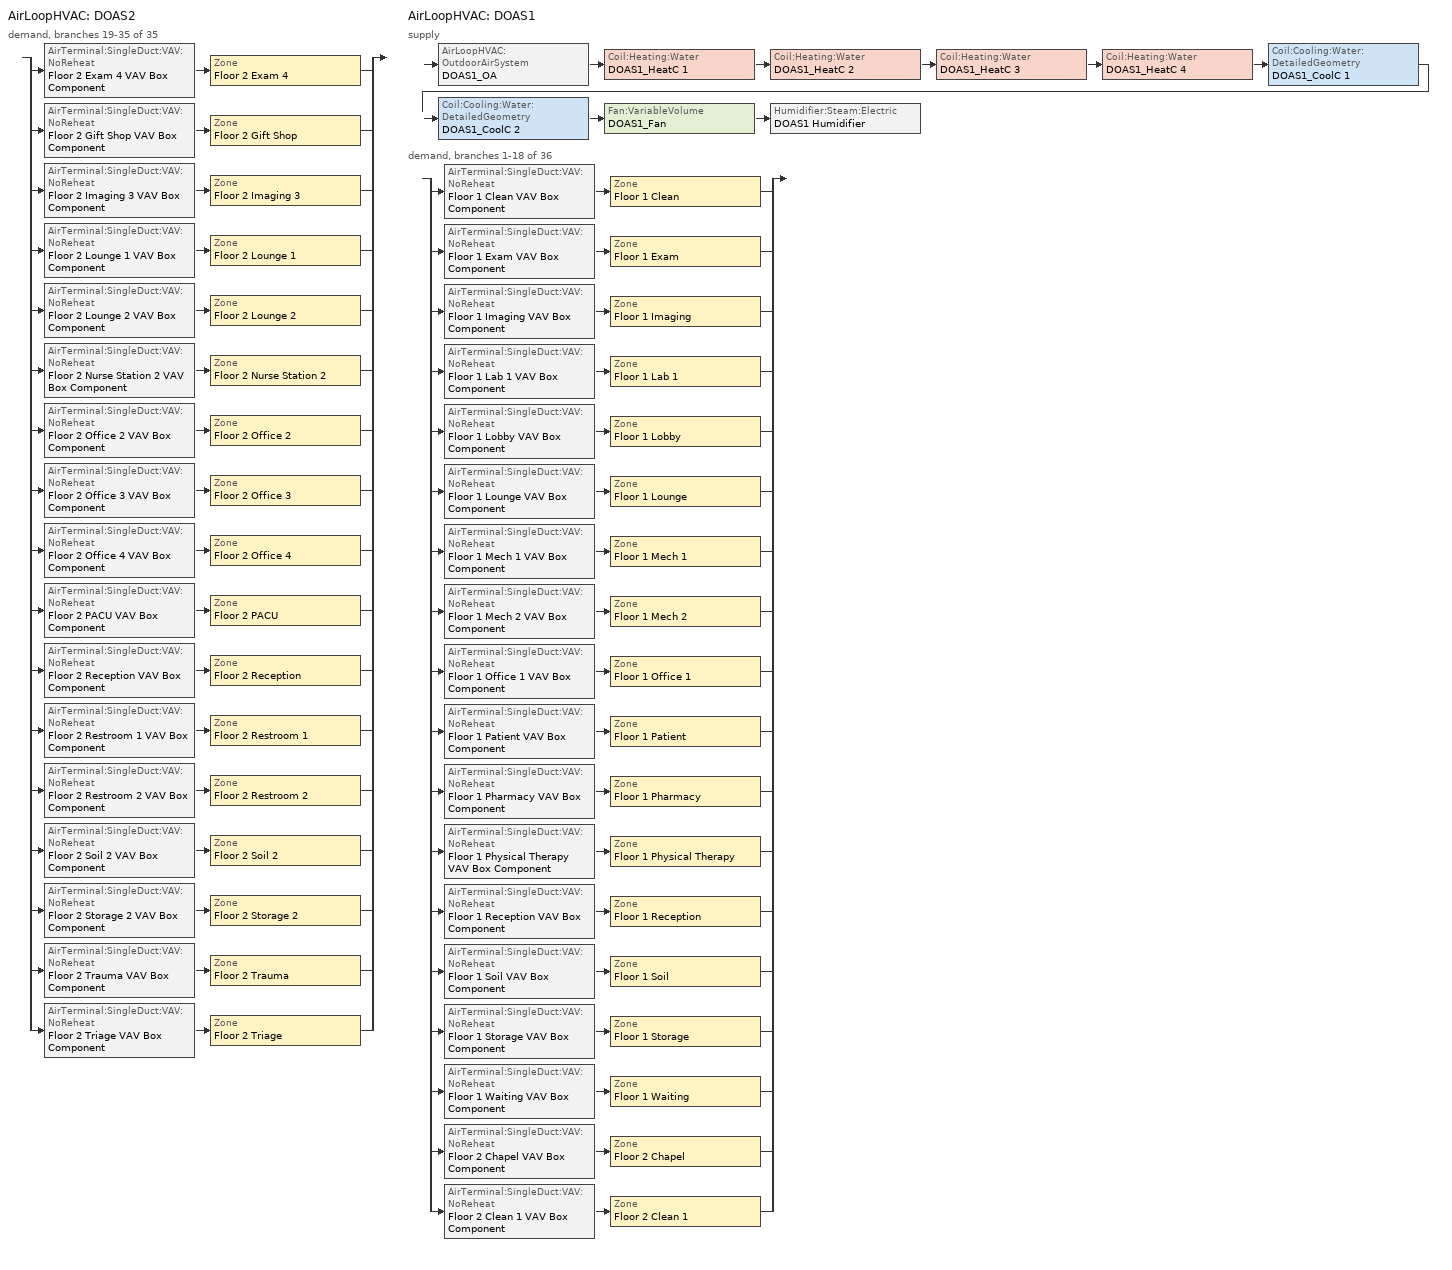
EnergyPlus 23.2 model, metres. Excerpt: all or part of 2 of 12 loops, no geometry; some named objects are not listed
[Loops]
AirLoopHVAC 'DOAS2'
 demand, branches 19-35 of 35: split
  | AirTerminal:SingleDuct:VAV:NoReheat 'Floor 2 Exam 4 VAV Box Component' > Zone 'Floor 2 Exam 4'
  | AirTerminal:SingleDuct:VAV:NoReheat 'Floor 2 Gift Shop VAV Box Component' > Zone 'Floor 2 Gift Shop'
  | AirTerminal:SingleDuct:VAV:NoReheat 'Floor 2 Imaging 3 VAV Box Component' > Zone 'Floor 2 Imaging 3'
  | AirTerminal:SingleDuct:VAV:NoReheat 'Floor 2 Lounge 1 VAV Box Component' > Zone 'Floor 2 Lounge 1'
  | AirTerminal:SingleDuct:VAV:NoReheat 'Floor 2 Lounge 2 VAV Box Component' > Zone 'Floor 2 Lounge 2'
  | AirTerminal:SingleDuct:VAV:NoReheat 'Floor 2 Nurse Station 2 VAV Box Component' > Zone 'Floor 2 Nurse Station 2'
  | AirTerminal:SingleDuct:VAV:NoReheat 'Floor 2 Office 2 VAV Box Component' > Zone 'Floor 2 Office 2'
  | AirTerminal:SingleDuct:VAV:NoReheat 'Floor 2 Office 3 VAV Box Component' > Zone 'Floor 2 Office 3'
  | AirTerminal:SingleDuct:VAV:NoReheat 'Floor 2 Office 4 VAV Box Component' > Zone 'Floor 2 Office 4'
  | AirTerminal:SingleDuct:VAV:NoReheat 'Floor 2 PACU VAV Box Component' > Zone 'Floor 2 PACU'
  | AirTerminal:SingleDuct:VAV:NoReheat 'Floor 2 Reception VAV Box Component' > Zone 'Floor 2 Reception'
  | AirTerminal:SingleDuct:VAV:NoReheat 'Floor 2 Restroom 1 VAV Box Component' > Zone 'Floor 2 Restroom 1'
  | AirTerminal:SingleDuct:VAV:NoReheat 'Floor 2 Restroom 2 VAV Box Component' > Zone 'Floor 2 Restroom 2'
  | AirTerminal:SingleDuct:VAV:NoReheat 'Floor 2 Soil 2 VAV Box Component' > Zone 'Floor 2 Soil 2'
  | AirTerminal:SingleDuct:VAV:NoReheat 'Floor 2 Storage 2 VAV Box Component' > Zone 'Floor 2 Storage 2'
  | AirTerminal:SingleDuct:VAV:NoReheat 'Floor 2 Trauma VAV Box Component' > Zone 'Floor 2 Trauma'
  | AirTerminal:SingleDuct:VAV:NoReheat 'Floor 2 Triage VAV Box Component' > Zone 'Floor 2 Triage'
AirLoopHVAC 'DOAS1'
 supply: AirLoopHVAC:OutdoorAirSystem 'DOAS1_OA' > Coil:Heating:Water 'DOAS1_HeatC 1' > Coil:Heating:Water 'DOAS1_HeatC 2' > Coil:Heating:Water 'DOAS1_HeatC 3' > Coil:Heating:Water 'DOAS1_HeatC 4' > Coil:Cooling:Water:DetailedGeometry 'DOAS1_CoolC 1' > Coil:Cooling:Water:DetailedGeometry 'DOAS1_CoolC 2' > Fan:VariableVolume 'DOAS1_Fan' > Humidifier:Steam:Electric 'DOAS1 Humidifier'
 demand, branches 1-18 of 36: split
  | AirTerminal:SingleDuct:VAV:NoReheat 'Floor 1 Clean VAV Box Component' > Zone 'Floor 1 Clean'
  | AirTerminal:SingleDuct:VAV:NoReheat 'Floor 1 Exam VAV Box Component' > Zone 'Floor 1 Exam'
  | AirTerminal:SingleDuct:VAV:NoReheat 'Floor 1 Imaging VAV Box Component' > Zone 'Floor 1 Imaging'
  | AirTerminal:SingleDuct:VAV:NoReheat 'Floor 1 Lab 1 VAV Box Component' > Zone 'Floor 1 Lab 1'
  | AirTerminal:SingleDuct:VAV:NoReheat 'Floor 1 Lobby VAV Box Component' > Zone 'Floor 1 Lobby'
  | AirTerminal:SingleDuct:VAV:NoReheat 'Floor 1 Lounge VAV Box Component' > Zone 'Floor 1 Lounge'
  | AirTerminal:SingleDuct:VAV:NoReheat 'Floor 1 Mech 1 VAV Box Component' > Zone 'Floor 1 Mech 1'
  | AirTerminal:SingleDuct:VAV:NoReheat 'Floor 1 Mech 2 VAV Box Component' > Zone 'Floor 1 Mech 2'
  | AirTerminal:SingleDuct:VAV:NoReheat 'Floor 1 Office 1 VAV Box Component' > Zone 'Floor 1 Office 1'
  | AirTerminal:SingleDuct:VAV:NoReheat 'Floor 1 Patient VAV Box Component' > Zone 'Floor 1 Patient'
  | AirTerminal:SingleDuct:VAV:NoReheat 'Floor 1 Pharmacy VAV Box Component' > Zone 'Floor 1 Pharmacy'
  | AirTerminal:SingleDuct:VAV:NoReheat 'Floor 1 Physical Therapy VAV Box Component' > Zone 'Floor 1 Physical Therapy'
  | AirTerminal:SingleDuct:VAV:NoReheat 'Floor 1 Reception VAV Box Component' > Zone 'Floor 1 Reception'
  | AirTerminal:SingleDuct:VAV:NoReheat 'Floor 1 Soil VAV Box Component' > Zone 'Floor 1 Soil'
  | AirTerminal:SingleDuct:VAV:NoReheat 'Floor 1 Storage VAV Box Component' > Zone 'Floor 1 Storage'
  | AirTerminal:SingleDuct:VAV:NoReheat 'Floor 1 Waiting VAV Box Component' > Zone 'Floor 1 Waiting'
  | AirTerminal:SingleDuct:VAV:NoReheat 'Floor 2 Chapel VAV Box Component' > Zone 'Floor 2 Chapel'
  | AirTerminal:SingleDuct:VAV:NoReheat 'Floor 2 Clean 1 VAV Box Component' > Zone 'Floor 2 Clean 1'
[ComponentCost:LineItem]
Name | Line Item Type | Item | Cost per Each {$} | Quantity | Cost per Unit of Output Capacity {$/kW}
People:Floor 1 Clean | General | Floor 1 Clean | 1 | 2.3991
LIGHTING EQUIP:Floor 1 Clean | Lights | Floor 1 Clean |  |  | 1
ElectricEquipment:Floor 1 Clean:ElecPlug | General | Floor 1 Clean | 1 | 0.9601
Infiltration:Floor 1 Exam | General | Floor 1 Exam | 1 | 0
People:Floor 1 Exam | General | Floor 1 Exam | 1 | 13.1952
LIGHTING EQUIP:Floor 1 Exam | Lights | Floor 1 Exam |  |  | 1
ElectricEquipment:Floor 1 Exam:ElecPlug | General | Floor 1 Exam | 1 | 2.639
People:Floor 1 Imaging | General | Floor 1 Imaging | 1 | 7.5972
LIGHTING EQUIP:Floor 1 Imaging | Lights | Floor 1 Imaging |  |  | 1
ElectricEquipment:Floor 1 Imaging:ElecPlug | General | Floor 1 Imaging | 1 | 1.5194
ElectricEquipment:Floor 1 Imaging:ElecProcess | General | Floor 1 Imaging | 1 | 12.1598
People:Floor 1 Lab 1 | General | Floor 1 Lab 1 | 1 | 9.9964
LIGHTING EQUIP:Floor 1 Lab 1 | Lights | Floor 1 Lab 1 |  |  | 1
ElectricEquipment:Floor 1 Lab 1:ElecPlug | General | Floor 1 Lab 1 | 1 | 1.9993
ElectricEquipment:Floor 1 Lab 1:ElecProcess | General | Floor 1 Lab 1 | 1 | 5.9997
Daylighting:Floor 1 Lobby | Daylighting:Controls | Floor 1 Lobby | 1 | 1
Infiltration:Floor 1 Lobby | General | Floor 1 Lobby | 1 | 0
People:Floor 1 Lobby | General | Floor 1 Lobby | 1 | 112.494
LIGHTING EQUIP:Floor 1 Lobby | Lights | Floor 1 Lobby |  |  | 1
ElectricEquipment:Floor 1 Lobby:ElecPlug | General | Floor 1 Lobby | 1 | 0.3763
People:Floor 1 Lounge | General | Floor 1 Lounge | 1 | 6.3977
LIGHTING EQUIP:Floor 1 Lounge | Lights | Floor 1 Lounge |  |  | 1
ElectricEquipment:Floor 1 Lounge:ElecPlug | General | Floor 1 Lounge | 1 | 0.1284
Infiltration:Floor 1 Mech 1 | General | Floor 1 Mech 1 | 1 | 0
LIGHTING EQUIP:Floor 1 Mech 1 | Lights | Floor 1 Mech 1 |  |  | 1
ElectricEquipment:Floor 1 Mech 1:ElecPlug | General | Floor 1 Mech 1 | 1 | 0.8127
Infiltration:Floor 1 Mech 2 | General | Floor 1 Mech 2 | 1 | 0
LIGHTING EQUIP:Floor 1 Mech 2 | Lights | Floor 1 Mech 2 |  |  | 1
ElectricEquipment:Floor 1 Mech 2:ElecPlug | General | Floor 1 Mech 2 | 1 | 1.0836
Daylighting:Floor 1 Office 1 | Daylighting:Controls | Floor 1 Office 1 | 1 | 1
Infiltration:Floor 1 Office 1 | General | Floor 1 Office 1 | 1 | 0
People:Floor 1 Office 1 | General | Floor 1 Office 1 | 1 | 36.8866
LIGHTING EQUIP:Floor 1 Office 1 | Lights | Floor 1 Office 1 |  |  | 1
ElectricEquipment:Floor 1 Office 1:ElecPlug | General | Floor 1 Office 1 | 1 | 3.6887
Infiltration:Floor 1 Patient | General | Floor 1 Patient | 1 | 0
People:Floor 1 Patient | General | Floor 1 Patient | 1 | 8.9967
LIGHTING EQUIP:Floor 1 Patient | Lights | Floor 1 Patient |  |  | 1
ElectricEquipment:Floor 1 Patient:ElecPlug | General | Floor 1 Patient | 1 | 1.7993
People:Floor 1 Pharmacy | General | Floor 1 Pharmacy | 1 | 59.9782
LIGHTING EQUIP:Floor 1 Pharmacy | Lights | Floor 1 Pharmacy |  |  | 1
ElectricEquipment:Floor 1 Pharmacy:ElecPlug | General | Floor 1 Pharmacy | 1 | 5.9978
People:Floor 1 Physical Therapy | General | Floor 1 Physical Therapy | 1 | 49.1821
LIGHTING EQUIP:Floor 1 Physical Therapy | Lights | Floor 1 Physical Therapy |  |  | 1
ElectricEquipment:Floor 1 Physical Therapy:ElecPlug | General | Floor 1 Physical Therapy | 1 | 4.9182
Daylighting:Floor 1 Reception | Daylighting:Controls | Floor 1 Reception | 1 | 1
Infiltration:Floor 1 Reception | General | Floor 1 Reception | 1 | 0
People:Floor 1 Reception | General | Floor 1 Reception | 1 | 16.7991
LIGHTING EQUIP:Floor 1 Reception | Lights | Floor 1 Reception |  |  | 1
ElectricEquipment:Floor 1 Reception:ElecPlug | General | Floor 1 Reception | 1 | 0.0562
People:Floor 1 Soil | General | Floor 1 Soil | 1 | 2.3991
LIGHTING EQUIP:Floor 1 Soil | Lights | Floor 1 Soil |  |  | 1
LIGHTING EQUIP:Floor 1 Storage | Lights | Floor 1 Storage |  |  | 1
ElectricEquipment:Floor 1 Storage:ElecPlug | General | Floor 1 Storage | 1 | 5.398
People:Floor 1 Waiting | General | Floor 1 Waiting | 1 | 45.5976
LIGHTING EQUIP:Floor 1 Waiting | Lights | Floor 1 Waiting |  |  | 1
ElectricEquipment:Floor 1 Waiting:ElecPlug | General | Floor 1 Waiting | 1 | 0.1525
Infiltration:Floor 2 Chapel | General | Floor 2 Chapel | 1 | 0
People:Floor 2 Chapel | General | Floor 2 Chapel | 1 | 10.1963
LIGHTING EQUIP:Floor 2 Chapel | Lights | Floor 2 Chapel |  |  | 1
ElectricEquipment:Floor 2 Chapel:ElecPlug | General | Floor 2 Chapel | 1 | 1.0196
People:Floor 2 Clean 1 | General | Floor 2 Clean 1 | 1 | 2.4141
LIGHTING EQUIP:Floor 2 Clean 1 | Lights | Floor 2 Clean 1 |  |  | 1
ElectricEquipment:Floor 2 Clean 1:ElecPlug | General | Floor 2 Clean 1 | 1 | 0.9661
People:Floor 2 Exam 4 | General | Floor 2 Exam 4 | 1 | 19.9927
LIGHTING EQUIP:Floor 2 Exam 4 | Lights | Floor 2 Exam 4 |  |  | 1
ElectricEquipment:Floor 2 Exam 4:ElecPlug | General | Floor 2 Exam 4 | 1 | 3.9985
Infiltration:Floor 2 Gift Shop | General | Floor 2 Gift Shop | 1 | 0
People:Floor 2 Gift Shop | General | Floor 2 Gift Shop | 1 | 8.9967
LIGHTING EQUIP:Floor 2 Gift Shop | Lights | Floor 2 Gift Shop |  |  | 1
ElectricEquipment:Floor 2 Gift Shop:ElecPlug | General | Floor 2 Gift Shop | 1 | 0.8997
Infiltration:Floor 2 Imaging 3 | General | Floor 2 Imaging 3 | 1 | 0
People:Floor 2 Imaging 3 | General | Floor 2 Imaging 3 | 1 | 19.9927
LIGHTING EQUIP:Floor 2 Imaging 3 | Lights | Floor 2 Imaging 3 |  |  | 1
ElectricEquipment:Floor 2 Imaging 3:ElecPlug | General | Floor 2 Imaging 3 | 1 | 3.9985
ElectricEquipment:Floor 2 Imaging 3:ElecProcess | General | Floor 2 Imaging 3 | 1 | 31.9995
People:Floor 2 Lounge 1 | General | Floor 2 Lounge 1 | 1 | 5.9978
LIGHTING EQUIP:Floor 2 Lounge 1 | Lights | Floor 2 Lounge 1 |  |  | 1
ElectricEquipment:Floor 2 Lounge 1:ElecPlug | General | Floor 2 Lounge 1 | 1 | 0.1204
Daylighting:Floor 2 Lounge 2 | Daylighting:Controls | Floor 2 Lounge 2 | 1 | 1
Infiltration:Floor 2 Lounge 2 | General | Floor 2 Lounge 2 | 1 | 0
People:Floor 2 Lounge 2 | General | Floor 2 Lounge 2 | 1 | 4.3734
LIGHTING EQUIP:Floor 2 Lounge 2 | Lights | Floor 2 Lounge 2 |  |  | 1
ElectricEquipment:Floor 2 Lounge 2:ElecPlug | General | Floor 2 Lounge 2 | 1 | 0.0878
Daylighting:Floor 2 Nurse Station 2 | Daylighting:Controls | Floor 2 Nurse Station 2 | 1 | 1
Infiltration:Floor 2 Nurse Station 2 | General | Floor 2 Nurse Station 2 | 1 | 0
People:Floor 2 Nurse Station 2 | General | Floor 2 Nurse Station 2 | 1 | 19.9927
LIGHTING EQUIP:Floor 2 Nurse Station 2 | Lights | Floor 2 Nurse Station 2 |  |  | 1
ElectricEquipment:Floor 2 Nurse Station 2:ElecPlug | General | Floor 2 Nurse Station 2 | 1 | 0.9996
ElectricEquipment:Floor 2 Nurse Station 2:ElecProcess | General | Floor 2 Nurse Station 2 | 1 | 1.9993
Daylighting:Floor 2 Office 2 | Daylighting:Controls | Floor 2 Office 2 | 1 | 1
Infiltration:Floor 2 Office 2 | General | Floor 2 Office 2 | 1 | 0
People:Floor 2 Office 2 | General | Floor 2 Office 2 | 1 | 9.5965
LIGHTING EQUIP:Floor 2 Office 2 | Lights | Floor 2 Office 2 |  |  | 1
ElectricEquipment:Floor 2 Office 2:ElecPlug | General | Floor 2 Office 2 | 1 | 0.9597
People:Floor 2 Office 3 | General | Floor 2 Office 3 | 1 | 14.9946
LIGHTING EQUIP:Floor 2 Office 3 | Lights | Floor 2 Office 3 |  |  | 1
ElectricEquipment:Floor 2 Office 3:ElecPlug | General | Floor 2 Office 3 | 1 | 1.4995
Daylighting:Floor 2 Office 4 | Daylighting:Controls | Floor 2 Office 4 | 1 | 1
Infiltration:Floor 2 Office 4 | General | Floor 2 Office 4 | 1 | 0
People:Floor 2 Office 4 | General | Floor 2 Office 4 | 1 | 17.4936
LIGHTING EQUIP:Floor 2 Office 4 | Lights | Floor 2 Office 4 |  |  | 1
ElectricEquipment:Floor 2 Office 4:ElecPlug | General | Floor 2 Office 4 | 1 | 1.7494
Infiltration:Floor 2 PACU | General | Floor 2 PACU | 1 | 0
People:Floor 2 PACU | General | Floor 2 PACU | 1 | 20.2426
LIGHTING EQUIP:Floor 2 PACU | Lights | Floor 2 PACU |  |  | 1
ElectricEquipment:Floor 2 PACU:ElecPlug; ElectricEquipment:Floor 2 PACU:ElecProcess | General | Floor 2 PACU | 1 | 4.0485
Daylighting:Floor 2 Reception | Daylighting:Controls | Floor 2 Reception | 1 | 1
Infiltration:Floor 2 Reception | General | Floor 2 Reception | 1 | 0
People:Floor 2 Reception | General | Floor 2 Reception | 1 | 52.4972
LIGHTING EQUIP:Floor 2 Reception | Lights | Floor 2 Reception |  |  | 1
ElectricEquipment:Floor 2 Reception:ElecPlug | General | Floor 2 Reception | 1 | 0.1756
Infiltration:Floor 2 Restroom 1 | General | Floor 2 Restroom 1 | 1 | 0
People:Floor 2 Restroom 1 | General | Floor 2 Restroom 1 | 1 | 3.1988
LIGHTING EQUIP:Floor 2 Restroom 1 | Lights | Floor 2 Restroom 1 |  |  | 1
ElectricEquipment:Floor 2 Restroom 1:ElecPlug | General | Floor 2 Restroom 1 | 1 | 0.0642
Infiltration:Floor 2 Restroom 2 | General | Floor 2 Restroom 2 | 1 | 0
People:Floor 2 Restroom 2 | General | Floor 2 Restroom 2 | 1 | 4.4984
LIGHTING EQUIP:Floor 2 Restroom 2 | Lights | Floor 2 Restroom 2 |  |  | 1
ElectricEquipment:Floor 2 Restroom 2:ElecPlug | General | Floor 2 Restroom 2 | 1 | 0.0903
People:Floor 2 Soil 2 | General | Floor 2 Soil 2 | 1 | 1.5994
LIGHTING EQUIP:Floor 2 Soil 2 | Lights | Floor 2 Soil 2 |  |  | 1
LIGHTING EQUIP:Floor 2 Storage 2 | Lights | Floor 2 Storage 2 |  |  | 1
ElectricEquipment:Floor 2 Storage 2:ElecPlug | General | Floor 2 Storage 2 | 1 | 0.6398
People:Floor 2 Trauma | General | Floor 2 Trauma | 1 | 22.3919
LIGHTING EQUIP:Floor 2 Trauma | Lights | Floor 2 Trauma |  |  | 1
ElectricEquipment:Floor 2 Trauma:ElecPlug | General | Floor 2 Trauma | 1 | 4.4784
ElectricEquipment:Floor 2 Trauma:ElecProcess | General | Floor 2 Trauma | 1 | 13.4393
Infiltration:Floor 2 Triage | General | Floor 2 Triage | 1 | 0
People:Floor 2 Triage | General | Floor 2 Triage | 1 | 4.3734
LIGHTING EQUIP:Floor 2 Triage | Lights | Floor 2 Triage |  |  | 1
ElectricEquipment:Floor 2 Triage:ElecPlug | General | Floor 2 Triage | 1 | 0.8747
[Sizing:Zone] Zone Cooling Design Supply Air Temperature Input Method=SupplyAirTemperature; Zone Cooling Design Supply Air Temperature {C}=13; Zone Heating Design Supply Air Temperature Input Method=SupplyAirTemperature; Zone Heating Design Supply Air Temperature {C}=40; Zone Cooling Design Supply Air Humidity Ratio {kgWater/kgDryAir}=0.0085; Zone Heating Design Supply Air Humidity Ratio {kgWater/kgDryAir}=0.008; Cooling Design Air Flow Method=DesignDayWithLimit; Cooling Minimum Air Flow Fraction=0; Heating Design Air Flow Method=DesignDay; Heating Design Air Flow Rate {m3/s}=0; Account for Dedicated Outdoor Air System=No; Dedicated Outdoor Air System Control Strategy=NeutralSupplyAir; Dedicated Outdoor Air Low Setpoint Temperature for Design {C}=autosize; Dedicated Outdoor Air High Setpoint Temperature for Design {C}=autosize
Name | Design Specification Outdoor Air Object | Cooling Minimum Air Flow {m3/s}
Floor 1 Clean | SZ DSOA Floor 1 Clean | 0.131768
Floor 1 Exam | SZ DSOA Floor 1 Exam | 1.14004
Floor 1 Imaging | SZ DSOA Floor 1 Imaging | 0.656385
Floor 1 Lab 1 | SZ DSOA Floor 1 Lab 1 | 0.863664
Floor 1 Lobby | SZ DSOA Floor 1 Lobby
Floor 1 Lounge | SZ DSOA Floor 1 Lounge
Floor 1 Mech 1 | SZ DSOA Floor 1 Mech 1
Floor 1 Mech 2 | SZ DSOA Floor 1 Mech 2
Floor 1 Office 1 | SZ DSOA Floor 1 Office 1
Floor 1 Patient | SZ DSOA Floor 1 Patient | 0.283168
Floor 1 Pharmacy | SZ DSOA Floor 1 Pharmacy | 1.2365
Floor 1 Physical Therapy | SZ DSOA Floor 1 Physical Therapy | 1.71827
Floor 1 Reception | SZ DSOA Floor 1 Reception
Floor 1 Soil | SZ DSOA Floor 1 Soil | 0.358302
Floor 1 Storage | SZ DSOA Floor 1 Storage
Floor 1 Waiting | SZ DSOA Floor 1 Waiting
Floor 2 Chapel | SZ DSOA Floor 2 Chapel
Floor 2 Clean 1 | SZ DSOA Floor 2 Clean 1 | 0.132591
Floor 2 Exam 4 | SZ DSOA Floor 2 Exam 4 | 1.72733
Floor 2 Gift Shop | SZ DSOA Floor 2 Gift Shop
Floor 2 Imaging 3 | SZ DSOA Floor 2 Imaging 3 | 1.72733
Floor 2 Lounge 1 | SZ DSOA Floor 2 Lounge 1
Floor 2 Lounge 2 | SZ DSOA Floor 2 Lounge 2
Floor 2 Nurse Station 2 | SZ DSOA Floor 2 Nurse Station 2
Floor 2 Office 2 | SZ DSOA Floor 2 Office 2
Floor 2 Office 3 | SZ DSOA Floor 2 Office 3
Floor 2 Office 4 | SZ DSOA Floor 2 Office 4
Floor 2 PACU | SZ DSOA Floor 2 PACU | 1.27426
Floor 2 Reception | SZ DSOA Floor 2 Reception
Floor 2 Restroom 1 | SZ DSOA Floor 2 Restroom 1 | 0.427899
Floor 2 Restroom 2 | SZ DSOA Floor 2 Restroom 2 | 0.601733
Floor 2 Soil 2 | SZ DSOA Floor 2 Soil 2 | 0.238868
Floor 2 Storage 2 | SZ DSOA Floor 2 Storage 2
Floor 2 Trauma | SZ DSOA Floor 2 Trauma | 4.22865
Floor 2 Triage | SZ DSOA Floor 2 Triage | 0.688257
[DesignSpecification:OutdoorAir]
Name | Outdoor Air Method | Outdoor Air Flow per Person {m3/s-person} | Outdoor Air Flow per Zone Floor Area {m3/s-m2} | Outdoor Air Flow per Zone {m3/s} | Outdoor Air Flow Air Changes per Hour {1/hr}
SZ DSOA Floor 1 Clean; SZ DSOA Floor 1 Soil | Flow/Zone | 0 | 0 | 0.0192629
Floor 1 Clean VAV Box OA Design Spec; Floor 1 Exam VAV Box OA Design Spec; Floor 1 Imaging VAV Box OA Design Spec; Floor 1 Lab 1 VAV Box OA Design Spec; Floor 1 Lobby VAV Box OA Design Spec; Floor 1 Lounge VAV Box OA Design Spec; Floor 1 Office 1 VAV Box OA Design Spec; Floor 1 Reception VAV Box OA Design Spec; Floor 1 Soil VAV Box OA Design Spec; Floor 1 Waiting VAV Box OA Design Spec; Floor 2 Chapel VAV Box OA Design Spec; Floor 2 Clean 1 VAV Box OA Design Spec; Floor 2 Exam 4 VAV Box OA Design Spec; Floor 2 Gift Shop VAV Box OA Design Spec; Floor 2 Imaging 3 VAV Box OA Design Spec; Floor 2 Lounge 1 VAV Box OA Design Spec; Floor 2 Lounge 2 VAV Box OA Design Spec; Floor 2 Nurse Station 2 VAV Box OA Design Spec; Floor 2 Office 2 VAV Box OA Design Spec; Floor 2 Office 3 VAV Box OA Design Spec; Floor 2 Office 4 VAV Box OA Design Spec; Floor 2 Reception VAV Box OA Design Spec; Floor 2 Soil 2 VAV Box OA Design Spec | Sum | 0.00236 | 0.000305 | 0 | 0
SZ DSOA Floor 1 Exam | Flow/Zone | 0 | 0 | 0.105946
SZ DSOA Floor 1 Imaging | Flow/Zone | 0 | 0 | 0.0609993
SZ DSOA Floor 1 Lab 1 | Flow/Zone | 0 | 0 | 0.0802623
SZ DSOA Floor 1 Lobby | Flow/Zone | 0 | 0 | 0.371744
SZ DSOA Floor 1 Lounge | Flow/Zone | 0 | 0 | 0.0513679
SZ DSOA Floor 1 Mech 1 | Flow/Zone | 0 | 0 | 0.459034
Floor 1 Mech 1 VAV Box OA Design Spec; Floor 1 Mech 2 VAV Box OA Design Spec; Floor 1 Storage VAV Box OA Design Spec; Floor 2 Storage 2 VAV Box OA Design Spec | Sum | 0 | 0.00061 | 0 | 0
SZ DSOA Floor 1 Mech 2 | Flow/Zone | 0 | 0 | 0.612045
SZ DSOA Floor 1 Office 1 | Flow/Zone | 0 | 0 | 0.296168
SZ DSOA Floor 1 Patient | Flow/Zone | 0 | 0 | 0.283168
Floor 1 Patient VAV Box OA Design Spec; Floor 2 PACU VAV Box OA Design Spec; Floor 2 Triage VAV Box OA Design Spec | Sum | 0 | 0 | 0 | 2
SZ DSOA Floor 1 Pharmacy | Flow/Zone | 0 | 0 | 0.651029
Floor 1 Pharmacy VAV Box OA Design Spec | Sum | 0.00236 | 0.000914 | 0 | 0
SZ DSOA Floor 1 Physical Therapy | Flow/Zone | 0 | 0 | 0.60364
Floor 1 Physical Therapy VAV Box OA Design Spec | Sum | 0.009439 | 0.000305 | 0 | 0
SZ DSOA Floor 1 Reception | Flow/Zone | 0 | 0 | 0.0555137
SZ DSOA Floor 1 Storage | Flow/Zone | 0 | 0 | 0.306023
SZ DSOA Floor 1 Waiting | Flow/Zone | 0 | 0 | 0.15068
SZ DSOA Floor 2 Chapel | Flow/Zone | 0 | 0 | 0.0818675
SZ DSOA Floor 2 Clean 1 | Flow/Zone | 0 | 0 | 0.0193833
SZ DSOA Floor 2 Exam 4; SZ DSOA Floor 2 Imaging 3; SZ DSOA Floor 2 Nurse Station 2 | Flow/Zone | 0 | 0 | 0.160525
SZ DSOA Floor 2 Gift Shop | Flow/Zone | 0 | 0 | 0.0722361
SZ DSOA Floor 2 Lounge 1 | Flow/Zone | 0 | 0 | 0.0481574
SZ DSOA Floor 2 Lounge 2 | Flow/Zone | 0 | 0 | 0.0351147
SZ DSOA Floor 2 Office 2 | Flow/Zone | 0 | 0 | 0.0770518
SZ DSOA Floor 2 Office 3 | Flow/Zone | 0 | 0 | 0.120393
SZ DSOA Floor 2 Office 4 | Flow/Zone | 0 | 0 | 0.140459
SZ DSOA Floor 2 PACU | Flow/Zone | 0 | 0 | 0.637129
SZ DSOA Floor 2 Reception | Flow/Zone | 0 | 0 | 0.17348
SZ DSOA Floor 2 Restroom 1 | Flow/Zone | 0 | 0 | 0.0755116
Floor 2 Restroom 1 VAV Box OA Design Spec; Floor 2 Restroom 2 VAV Box OA Design Spec | Sum | 0 | 0.00127 | 0 | 0
SZ DSOA Floor 2 Restroom 2 | Flow/Zone | 0 | 0 | 0.106188
SZ DSOA Floor 2 Soil 2 | Flow/Zone | 0 | 0 | 0.012842
SZ DSOA Floor 2 Storage 2 | Flow/Zone | 0 | 0 | 0.0362693
SZ DSOA Floor 2 Trauma | Flow/Zone | 0 | 0 | 1.05716
Floor 2 Trauma VAV Box OA Design Spec | Sum | 0 | 0 | 0 | 3
SZ DSOA Floor 2 Triage | Flow/Zone | 0 | 0 | 0.137651
[ZoneControl:Thermostat] Control Type Schedule=Dual Zone Control Type Sched
Name | Zone or ZoneList | Control 1
Floor 1 Clean Thermostat | Floor 1 Clean | Floor 1 Clean DualSPSched
Floor 1 Exam Thermostat | Floor 1 Exam | Floor 1 Exam DualSPSched
Floor 1 Imaging Thermostat | Floor 1 Imaging | Floor 1 Imaging DualSPSched
Floor 1 Lab 1 Thermostat | Floor 1 Lab 1 | Floor 1 Lab 1 DualSPSched
Floor 1 Lobby Thermostat | Floor 1 Lobby | Floor 1 Lobby DualSPSched
Floor 1 Lounge Thermostat | Floor 1 Lounge | Floor 1 Lounge DualSPSched
Floor 1 Mech 1 Thermostat | Floor 1 Mech 1 | Floor 1 Mech 1 DualSPSched
Floor 1 Mech 2 Thermostat | Floor 1 Mech 2 | Floor 1 Mech 2 DualSPSched
Floor 1 Office 1 Thermostat | Floor 1 Office 1 | Floor 1 Office 1 DualSPSched
Floor 1 Patient Thermostat | Floor 1 Patient | Floor 1 Patient DualSPSched
Floor 1 Pharmacy Thermostat | Floor 1 Pharmacy | Floor 1 Pharmacy DualSPSched
Floor 1 Physical Therapy Thermostat | Floor 1 Physical Therapy | Floor 1 Physical Therapy DualSPSched
Floor 1 Reception Thermostat | Floor 1 Reception | Floor 1 Reception DualSPSched
Floor 1 Soil Thermostat | Floor 1 Soil | Floor 1 Soil DualSPSched
Floor 1 Storage Thermostat | Floor 1 Storage | Floor 1 Storage DualSPSched
Floor 1 Waiting Thermostat | Floor 1 Waiting | Floor 1 Waiting DualSPSched
Floor 2 Chapel Thermostat | Floor 2 Chapel | Floor 2 Chapel DualSPSched
Floor 2 Clean 1 Thermostat | Floor 2 Clean 1 | Floor 2 Clean 1 DualSPSched
Floor 2 Exam 4 Thermostat | Floor 2 Exam 4 | Floor 2 Exam 4 DualSPSched
Floor 2 Gift Shop Thermostat | Floor 2 Gift Shop | Floor 2 Gift Shop DualSPSched
Floor 2 Imaging 3 Thermostat | Floor 2 Imaging 3 | Floor 2 Imaging 3 DualSPSched
Floor 2 Lounge 1 Thermostat | Floor 2 Lounge 1 | Floor 2 Lounge 1 DualSPSched
Floor 2 Lounge 2 Thermostat | Floor 2 Lounge 2 | Floor 2 Lounge 2 DualSPSched
Floor 2 Nurse Station 2 Thermostat | Floor 2 Nurse Station 2 | Floor 2 Nurse Station 2 DualSPSched
Floor 2 Office 2 Thermostat | Floor 2 Office 2 | Floor 2 Office 2 DualSPSched
Floor 2 Office 3 Thermostat | Floor 2 Office 3 | Floor 2 Office 3 DualSPSched
Floor 2 Office 4 Thermostat | Floor 2 Office 4 | Floor 2 Office 4 DualSPSched
Floor 2 PACU Thermostat | Floor 2 PACU | Floor 2 PACU DualSPSched
Floor 2 Reception Thermostat | Floor 2 Reception | Floor 2 Reception DualSPSched
Floor 2 Restroom 1 Thermostat | Floor 2 Restroom 1 | Floor 2 Restroom 1 DualSPSched
Floor 2 Restroom 2 Thermostat | Floor 2 Restroom 2 | Floor 2 Restroom 2 DualSPSched
Floor 2 Soil 2 Thermostat | Floor 2 Soil 2 | Floor 2 Soil 2 DualSPSched
Floor 2 Storage 2 Thermostat | Floor 2 Storage 2 | Floor 2 Storage 2 DualSPSched
Floor 2 Trauma Thermostat | Floor 2 Trauma | Floor 2 Trauma DualSPSched
Floor 2 Triage Thermostat | Floor 2 Triage | Floor 2 Triage DualSPSched
[ThermostatSetpoint:DualSetpoint]
Name | Heating Setpoint Temperature Schedule | Cooling Setpoint Temperature Schedule
Floor 1 Clean DualSPSched; Floor 1 Imaging DualSPSched; Floor 1 Lab 1 DualSPSched; Floor 1 Lobby DualSPSched; Floor 1 Lounge DualSPSched; Floor 1 Patient DualSPSched; Floor 1 Pharmacy DualSPSched; Floor 1 Reception DualSPSched; Floor 1 Soil DualSPSched; Floor 1 Waiting DualSPSched; Floor 2 Clean 1 DualSPSched; Floor 2 Imaging 3 DualSPSched; Floor 2 Lounge 1 DualSPSched; Floor 2 Lounge 2 DualSPSched; Floor 2 Nurse Station 2 DualSPSched; Floor 2 PACU DualSPSched; Floor 2 Reception DualSPSched; Floor 2 Restroom 1 DualSPSched; Floor 2 Restroom 2 DualSPSched; Floor 2 Soil 2 DualSPSched; Floor 2 Trauma DualSPSched; Floor 2 Triage DualSPSched | HEATING_TSTAT_24_7 | COOLING_TSTAT_24_7
Floor 1 Exam DualSPSched; Floor 1 Mech 1 DualSPSched; Floor 1 Mech 2 DualSPSched; Floor 1 Office 1 DualSPSched; Floor 1 Physical Therapy DualSPSched; Floor 1 Storage DualSPSched; Floor 2 Chapel DualSPSched; Floor 2 Exam 4 DualSPSched; Floor 2 Gift Shop DualSPSched; Floor 2 Office 2 DualSPSched; Floor 2 Office 3 DualSPSched; Floor 2 Office 4 DualSPSched; Floor 2 Storage 2 DualSPSched | HEATING_TSTAT_OFFICE | COOLING_TSTAT_OFFICE
[Zone equipment]
Floor 1 Clean: Floor 1 Clean Heat Pump, Floor 1 Clean VAV Box Component
Floor 1 Exam: Floor 1 Exam Heat Pump, Floor 1 Exam VAV Box Component
Floor 1 Imaging: Floor 1 Imaging Heat Pump, Floor 1 Imaging VAV Box Component
Floor 1 Lab 1: Floor 1 Lab 1 Heat Pump, Floor 1 Lab 1 VAV Box Component
Floor 1 Lobby: Floor 1 Lobby Heat Pump, Floor 1 Lobby VAV Box Component
Floor 1 Lounge: Floor 1 Lounge Heat Pump, Floor 1 Lounge VAV Box Component
Floor 1 Mech 1: Floor 1 Mech 1 Heat Pump, Floor 1 Mech 1 VAV Box Component
Floor 1 Mech 2: Floor 1 Mech 2 Heat Pump, Floor 1 Mech 2 VAV Box Component
Floor 1 Office 1: Floor 1 Office 1 Heat Pump, Floor 1 Office 1 VAV Box Component
Floor 1 Patient: Floor 1 Patient VAV Box Component, Floor 1 Patient Heat Pump
Floor 1 Pharmacy: Floor 1 Pharmacy Heat Pump, Floor 1 Pharmacy VAV Box Component
Floor 1 Physical Therapy: Floor 1 Physical Therapy Heat Pump, Floor 1 Physical Therapy VAV Box Component
Floor 1 Reception: Floor 1 Reception Heat Pump, Floor 1 Reception VAV Box Component
Floor 1 Soil: Floor 1 Soil VAV Box Component, Floor 1 Soil Heat Pump, Floor 1 Soil Exhaust Fan 1
Floor 1 Storage: Floor 1 Storage Heat Pump, Floor 1 Storage VAV Box Component
Floor 1 Waiting: Floor 1 Waiting Heat Pump, Floor 1 Waiting VAV Box Component
Floor 2 Chapel: Floor 2 Chapel Heat Pump, Floor 2 Chapel VAV Box Component
Floor 2 Clean 1: Floor 2 Clean 1 Heat Pump, Floor 2 Clean 1 VAV Box Component
Floor 2 Exam 4: Floor 2 Exam 4 Heat Pump, Floor 2 Exam 4 VAV Box Component
Floor 2 Gift Shop: Floor 2 Gift Shop Heat Pump, Floor 2 Gift Shop VAV Box Component
Floor 2 Imaging 3: Floor 2 Imaging 3 Heat Pump, Floor 2 Imaging 3 VAV Box Component
Floor 2 Lounge 1: Floor 2 Lounge 1 Heat Pump, Floor 2 Lounge 1 VAV Box Component
Floor 2 Lounge 2: Floor 2 Lounge 2 Heat Pump, Floor 2 Lounge 2 VAV Box Component
Floor 2 Nurse Station 2: Floor 2 Nurse Station 2 Heat Pump, Floor 2 Nurse Station 2 VAV Box Component
Floor 2 Office 2: Floor 2 Office 2 Heat Pump, Floor 2 Office 2 VAV Box Component
Floor 2 Office 3: Floor 2 Office 3 Heat Pump, Floor 2 Office 3 VAV Box Component
Floor 2 Office 4: Floor 2 Office 4 Heat Pump, Floor 2 Office 4 VAV Box Component
Floor 2 PACU: Floor 2 PACU VAV Box Component, Floor 2 PACU Heat Pump
Floor 2 Reception: Floor 2 Reception Heat Pump, Floor 2 Reception VAV Box Component
Floor 2 Restroom 1: Floor 2 Restroom 1 VAV Box Component, Floor 2 Restroom 1 Heat Pump, Floor 2 Restroom 1 Exhaust Fan 1
Floor 2 Restroom 2: Floor 2 Restroom 2 VAV Box Component, Floor 2 Restroom 2 Heat Pump, Floor 2 Restroom 2 Exhaust Fan 1
Floor 2 Soil 2: Floor 2 Soil 2 VAV Box Component, Floor 2 Soil 2 Heat Pump, Floor 2 Soil 2 Exhaust Fan 1
Floor 2 Storage 2: Floor 2 Storage 2 Heat Pump, Floor 2 Storage 2 VAV Box Component
Floor 2 Trauma: Floor 2 Trauma VAV Box Component, Floor 2 Trauma Heat Pump
Floor 2 Triage: Floor 2 Triage VAV Box Component, Floor 2 Triage Heat Pump, Floor 2 Triage Exhaust Fan 1
[AirTerminal:SingleDuct:VAV:NoReheat] Availability Schedule=ALWAYS_ON; Maximum Air Flow Rate {m3/s}=AUTOSIZE; Zone Minimum Air Flow Input Method=Scheduled
Name | Minimum Air Flow Fraction Schedule | Design Specification Outdoor Air Object
Floor 1 Clean VAV Box Component | DCV_SCH | Floor 1 Clean VAV Box OA Design Spec
Floor 1 Exam VAV Box Component | DCV_SCH | Floor 1 Exam VAV Box OA Design Spec
Floor 1 Imaging VAV Box Component | DCV_SCH | Floor 1 Imaging VAV Box OA Design Spec
Floor 1 Lab 1 VAV Box Component | DCV_SCH | Floor 1 Lab 1 VAV Box OA Design Spec
Floor 1 Lobby VAV Box Component | DCV_SCH | Floor 1 Lobby VAV Box OA Design Spec
Floor 1 Lounge VAV Box Component | DCV_SCH | Floor 1 Lounge VAV Box OA Design Spec
Floor 1 Mech 1 VAV Box Component | DCV_SCH | Floor 1 Mech 1 VAV Box OA Design Spec
Floor 1 Mech 2 VAV Box Component | DCV_SCH | Floor 1 Mech 2 VAV Box OA Design Spec
Floor 1 Office 1 VAV Box Component | DCV_SCH | Floor 1 Office 1 VAV Box OA Design Spec
Floor 1 Patient VAV Box Component | ALWAYS_ON | Floor 1 Patient VAV Box OA Design Spec
Floor 1 Pharmacy VAV Box Component | DCV_SCH | Floor 1 Pharmacy VAV Box OA Design Spec
Floor 1 Physical Therapy VAV Box Component | DCV_SCH | Floor 1 Physical Therapy VAV Box OA Design Spec
Floor 1 Reception VAV Box Component | DCV_SCH | Floor 1 Reception VAV Box OA Design Spec
Floor 1 Soil VAV Box Component | ALWAYS_ON | Floor 1 Soil VAV Box OA Design Spec
Floor 1 Storage VAV Box Component | DCV_SCH | Floor 1 Storage VAV Box OA Design Spec
Floor 1 Waiting VAV Box Component | DCV_SCH | Floor 1 Waiting VAV Box OA Design Spec
Floor 2 Chapel VAV Box Component | DCV_SCH | Floor 2 Chapel VAV Box OA Design Spec
Floor 2 Clean 1 VAV Box Component | DCV_SCH | Floor 2 Clean 1 VAV Box OA Design Spec
Floor 2 Exam 4 VAV Box Component | DCV_SCH | Floor 2 Exam 4 VAV Box OA Design Spec
Floor 2 Gift Shop VAV Box Component | DCV_SCH | Floor 2 Gift Shop VAV Box OA Design Spec
Floor 2 Imaging 3 VAV Box Component | DCV_SCH | Floor 2 Imaging 3 VAV Box OA Design Spec
Floor 2 Lounge 1 VAV Box Component | DCV_SCH | Floor 2 Lounge 1 VAV Box OA Design Spec
Floor 2 Lounge 2 VAV Box Component | DCV_SCH | Floor 2 Lounge 2 VAV Box OA Design Spec
Floor 2 Nurse Station 2 VAV Box Component | DCV_SCH | Floor 2 Nurse Station 2 VAV Box OA Design Spec
Floor 2 Office 2 VAV Box Component | DCV_SCH | Floor 2 Office 2 VAV Box OA Design Spec
Floor 2 Office 3 VAV Box Component | DCV_SCH | Floor 2 Office 3 VAV Box OA Design Spec
Floor 2 Office 4 VAV Box Component | DCV_SCH | Floor 2 Office 4 VAV Box OA Design Spec
Floor 2 PACU VAV Box Component | ALWAYS_ON | Floor 2 PACU VAV Box OA Design Spec
Floor 2 Reception VAV Box Component | DCV_SCH | Floor 2 Reception VAV Box OA Design Spec
Floor 2 Restroom 1 VAV Box Component | ALWAYS_ON | Floor 2 Restroom 1 VAV Box OA Design Spec
Floor 2 Restroom 2 VAV Box Component | ALWAYS_ON | Floor 2 Restroom 2 VAV Box OA Design Spec
Floor 2 Soil 2 VAV Box Component | ALWAYS_ON | Floor 2 Soil 2 VAV Box OA Design Spec
Floor 2 Storage 2 VAV Box Component | DCV_SCH | Floor 2 Storage 2 VAV Box OA Design Spec
Floor 2 Trauma VAV Box Component | ALWAYS_ON | Floor 2 Trauma VAV Box OA Design Spec
Floor 2 Triage VAV Box Component | ALWAYS_ON | Floor 2 Triage VAV Box OA Design Spec
[Fan:ZoneExhaust] Availability Schedule=Hours_of_operation; Fan Total Efficiency=0.5; Pressure Rise {Pa}=187
Name | Maximum Flow Rate {m3/s}
Floor 1 Soil Exhaust Fan 1 | 0.0193
Floor 2 Restroom 1 Exhaust Fan 1 | 0.0755
Floor 2 Restroom 2 Exhaust Fan 1 | 0.1062
Floor 2 Soil 2 Exhaust Fan 1 | 0.0128
Floor 2 Triage Exhaust Fan 1 | 0.1377
[Coil:Heating:Water] Availability Schedule=ALWAYS_ON; U-Factor Times Area Value {W/K}=AUTOSIZE; Maximum Water Flow Rate {m3/s}=AUTOSIZE; Performance Input Method=UFactorTimesAreaAndDesignWaterFlowRate; Rated Capacity {W}=AUTOSIZE; Rated Inlet Water Temperature {C}=82.2; Rated Inlet Air Temperature {C}=16.6; Rated Outlet Water Temperature {C}=71.1; Rated Outlet Air Temperature {C}=32.2
DOAS1_HeatC 1; DOAS1_HeatC 2; DOAS1_HeatC 3; DOAS1_HeatC 4
[AirLoopHVAC]
DOAS1: Design Supply Air Flow Rate {m3/s}=AUTOSIZE
[Controller:WaterCoil] Actuator Variable=Flow; Maximum Actuated Flow {m3/s}=AUTOSIZE; Minimum Actuated Flow {m3/s}=0
Name | Control Variable | Action | Controller Convergence Tolerance {deltaC}
DOAS1_HeatC 1_Controller; DOAS1_HeatC 2_Controller; DOAS1_HeatC 3_Controller; DOAS1_HeatC 4_Controller | Temperature | Normal | 0.0001
DOAS1_CoolC 1_Controller; DOAS1_CoolC 2_Controller | TemperatureAndHumidityRatio | Reverse
[SetpointManager:MixedAir] Control Variable=Temperature
Name | Setpoint Node or NodeList
DOAS1_HeatC 1 SAT Manager | DOAS1_HeatC 1-DOAS1_HeatC 2Node
DOAS1_HeatC 2 SAT Manager | DOAS1_HeatC 2-DOAS1_HeatC 3Node
DOAS1_HeatC 3 SAT Manager | DOAS1_HeatC 3-DOAS1_HeatC 4Node
DOAS1_HeatC 4 SAT Manager | DOAS1_HeatC 4-DOAS1_CoolC 1Node
DOAS1_CoolC 1 SAT Manager | DOAS1_CoolC 1-DOAS1_CoolC 2Node
DOAS1_OAMixed Air Temp Manager | DOAS1_OA-DOAS1_HeatC 1Node
[SetpointManager:SingleZone:Humidity:Maximum]
Name | Setpoint Node or NodeList
DOAS1_CoolC 1 HUMRAT setpoint | DOAS1_CoolC 1-DOAS1_CoolC 2Node
DOAS1_CoolC 2 HUMRAT setpoint | DOAS1_CoolC 2-DOAS1_FanNode
[SetpointManager:SingleZone:Humidity:Minimum]
DOAS1 Humidifier HUMRAT setpoint: Setpoint Node or NodeList=DOAS1 Supply Equipment Outlet Node
[Sizing:System]
DOAS1: Type of Load to Size On=VENTILATIONREQUIREMENT; Design Outdoor Air Flow Rate {m3/s}=AUTOSIZE; Central Heating Maximum System Air Flow Ratio=0.3; Preheat Design Temperature {C}=7; Preheat Design Humidity Ratio {kgWater/kgDryAir}=0.008; Precool Design Temperature {C}=12.8; Precool Design Humidity Ratio {kgWater/kgDryAir}=0.008; Central Cooling Design Supply Air Temperature {C}=12.8; Central Heating Design Supply Air Temperature {C}=12.8; Type of Zone Sum to Use=NonCoincident; 100% Outdoor Air in Cooling=Yes; 100% Outdoor Air in Heating=Yes; Central Cooling Design Supply Air Humidity Ratio {kgWater/kgDryAir}=0.0085; Central Heating Design Supply Air Humidity Ratio {kgWater/kgDryAir}=0.008; Cooling Supply Air Flow Rate Method=DesignDay; Cooling Supply Air Flow Rate {m3/s}=0; Heating Supply Air Flow Rate Method=DesignDay; Heating Supply Air Flow Rate {m3/s}=0; Zone Maximum Outdoor Air Fraction=1; Cooling Design Capacity Method=CoolingDesignCapacity; Cooling Design Capacity {W}=autosize; Heating Design Capacity Method=HeatingDesignCapacity; Heating Design Capacity {W}=autosize; Central Cooling Capacity Control Method=VAV
[Controller:OutdoorAir]
DOAS1_OA_Controller: Minimum Outdoor Air Flow Rate {m3/s}=0; Maximum Outdoor Air Flow Rate {m3/s}=AUTOSIZE; Economizer Control Type=DifferentialEnthalpy; Economizer Control Action Type=ModulateFlow; Economizer Maximum Limit Dry-Bulb Temperature {C}=28; Economizer Maximum Limit Enthalpy {J/kg}=64000; Economizer Minimum Limit Dry-Bulb Temperature {C}=-100; Lockout Type=NoLockout; Minimum Limit Type=FixedMinimum; Minimum Outdoor Air Schedule=MinOA_MotorizedDamper_Sched; Minimum Fraction of Outdoor Air Schedule=DOAS1_OAMinOAFracSchedule; High Humidity Control=No; Heat Recovery Bypass Control Type=BypassWhenOAFlowGreaterThanMinimum
[Coil:Cooling:Water:DetailedGeometry] Availability Schedule=ALWAYS_ON; Maximum Water Flow Rate {m3/s}=AUTOSIZE; Tube Outside Surface Area {m2}=AUTOSIZE; Total Tube Inside Area {m2}=AUTOSIZE; Fin Surface Area {m2}=AUTOSIZE; Minimum Airflow Area {m2}=AUTOSIZE; Coil Depth {m}=AUTOSIZE; Fin Diameter {m}=AUTOSIZE; Fin Thickness {m}=0.0015; Tube Inside Diameter {m}=0.01445; Tube Outside Diameter {m}=0.0159; Tube Thermal Conductivity {W/m-K}=386; Fin Thermal Conductivity {W/m-K}=204; Fin Spacing {m}=0.0018; Tube Depth Spacing {m}=0.026; Number of Tube Rows=6; Number of Tubes per Row=AUTOSIZE
DOAS1_CoolC 1; DOAS1_CoolC 2
[Fan:VariableVolume]
DOAS1_Fan: Availability Schedule=HVACOperationSchd; Fan Total Efficiency=0.748; Pressure Rise {Pa}=1923; Maximum Flow Rate {m3/s}=AUTOSIZE; Fan Power Minimum Flow Rate Input Method=FixedFlowRate; Fan Power Minimum Air Flow Rate {m3/s}=0; Motor Efficiency=0.954; Motor In Airstream Fraction=1; Fan Power Coefficient 1=0.0407599; Fan Power Coefficient 2=0.088045; Fan Power Coefficient 3=-0.0729261; Fan Power Coefficient 4=0.94374; Fan Power Coefficient 5=0
[Humidifier:Steam:Electric]
DOAS1 Humidifier: Availability Schedule=ALWAYS_ON; Rated Capacity {m3/s}=0.0001813; Rated Power {W}=536374; Rated Fan Power {W}=0; Standby Power {W}=0
[Schedule:Compact]
Hours_of_Operation; ALWAYS_ON; HVACOperationSchd; MinOA_MotorizedDamper_Sched; DOAS1_OAMinOAFracSchedule: Through: 12/31, For: AllDays, Until: 24:00, 1
Dual Zone Control Type Sched: Through: 12/31, For: AllDays, Until: 24:00, 4
HEATING_TSTAT_OFFICE: Through: 12/31, For: Saturday, Until: 06:00, 18.3, Until: 17:00, 21.1, Until: 24:00, 18.3, For: Sunday, Until: 24:00, 18.3, For: AllOtherDays, Until: 05:00, 18.3, Until: 20:00, 21.1, Until: 24:00, 18.3
COOLING_TSTAT_OFFICE: Through: 12/31, For: Saturday, Until: 06:00, 25, Until: 17:00, 22.2, Until: 24:00, 25, For: Sunday, Until: 24:00, 25, For: AllOtherDays, Until: 05:00, 25, Until: 20:00, 22.2, Until: 24:00, 25
DCV_SCH: Through: 12/31, For: SummerDesignDay, Until: 24:00, 1, For: WinterDesignDay, Until: 24:00, 1, For: AllOtherDays, Until: 24:00, 0
[SCHEDULE:COMPACT]
HEATING_TSTAT_24_7: Through: 12/31, For: AllDays, Until: 24:00, 21.1
COOLING_TSTAT_24_7: Through: 12/31, For: AllDays, Until: 24:00, 22.2
